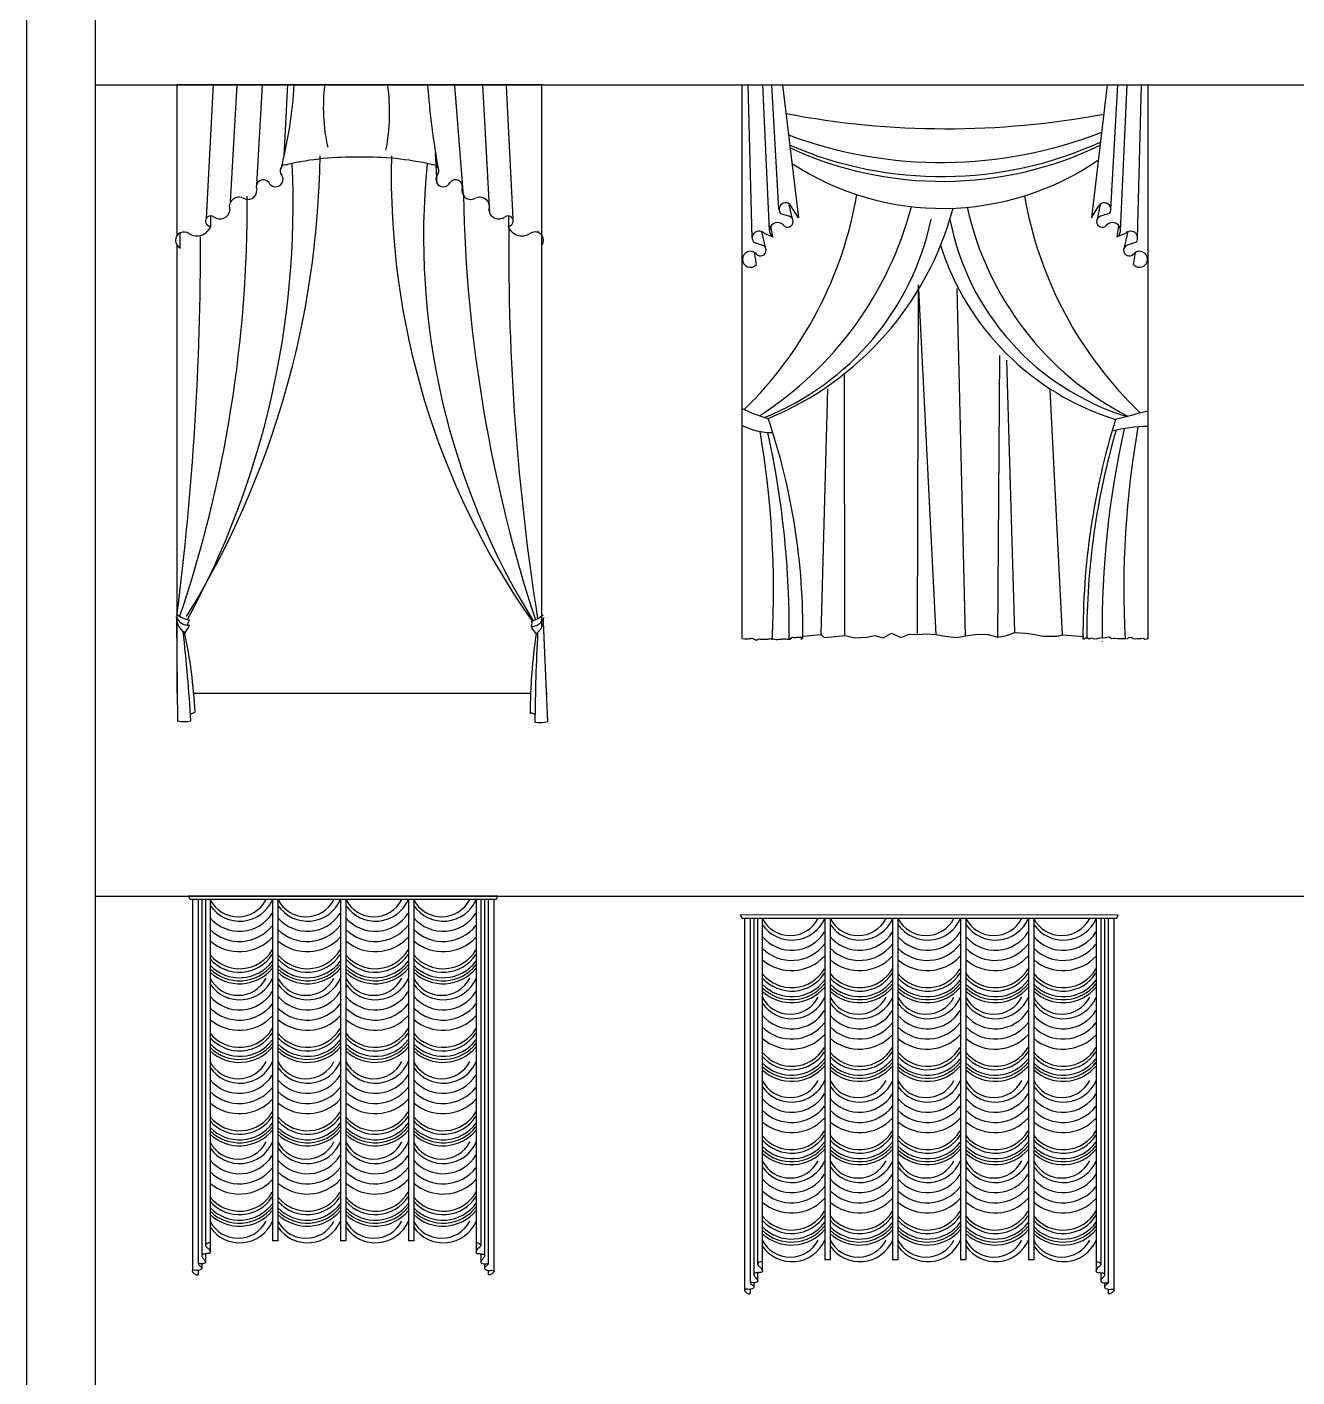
# Model space of a CAD drawing. Header units: inches. Extents: x 3.4 to 45.9, y 7.2 to 32.
# Drawn here: x 3.37 to 9.63, y 13.19 to 19.85 of the extents above; entities that cross this region are included whole.
import ezdxf

# ---------------------------------------------------------------- set-up
doc = ezdxf.new("R2010")
doc.units = ezdxf.units.IN
doc.header["$MEASUREMENT"] = 0
for name, color, linetype in [('02', 2, 'Continuous'), ('1', 1, 'Continuous'), ('4', 4, 'Continuous'), ('kadrbm', 4, 'Continuous')]:
    doc.layers.add(name, color=color, linetype=linetype)

# ---------------------------------------------------------------- blocks, each defined once
blk = doc.blocks.new('kadrbm')
at = {"layer": 'kadrbm', "color": 4}
blk.add_lwpolyline([(0, 0), (0, 24.7972), (21, 24.7972), (21, 0), (0, 0)], close=True, dxfattribs=at)
blk.add_lwpolyline([(20.6631, 0.3257), (20.6631, 24.4603), (0.3369, 24.4603), (0.3369, 0.3257), (20.6631, 0.3257)], dxfattribs=at)

msp = doc.modelspace()

# ---------------------------------------------------------------- linework, layer by layer
at = {"layer": '02'}
for p, q in [((4.1705, 15.5448), (4.162, 15.5622)), ((4.5774, 15.5448), (4.5774, 13.8616)), ((4.6036, 15.5448), (4.6036, 13.8616)), ((4.9121, 15.5448), (4.9121, 13.8616)), ((4.9382, 15.5448), (4.9382, 13.8616)), ((5.2468, 15.5448), (5.2468, 13.8616)), ((5.2729, 15.5448), (5.2729, 13.8616)), ((5.6799, 15.5448), (5.6883, 15.5622)), ((6.8929, 15.4516), (6.8844, 15.469)), ((7.2998, 15.4516), (7.2998, 13.7684)), ((7.326, 15.4516), (7.326, 13.7684)), ((7.6345, 15.4516), (7.6345, 13.7684)), ((7.6606, 15.4516), (7.6606, 13.7684)), ((7.9692, 15.4516), (7.9692, 13.7684)), ((7.9953, 15.4516), (7.9953, 13.7684)), ((8.3038, 15.4516), (8.3038, 13.7684)), ((8.33, 15.4516), (8.33, 13.7684)), ((8.7386, 15.4516), (8.7471, 15.469)), ((4.6036, 13.8616), (4.5774, 13.8616)), ((4.9382, 13.8616), (4.9121, 13.8616)), ((5.2729, 13.8616), (5.2468, 13.8616)), ((7.326, 13.7684), (7.2998, 13.7684)), ((7.6606, 13.7684), (7.6345, 13.7684)), ((7.9953, 13.7684), (7.9692, 13.7684)), ((8.33, 13.7684), (8.3038, 13.7684))]:
    msp.add_line(p, q, dxfattribs=at)
for centre, radius, start, end in [((4.4069, 15.6155), 0.1551, 207.10626, 332.89374), ((4.4152, 15.615), 0.1768, 214.12039, 336.59553), ((4.7416, 15.6155), 0.1551, 207.10626, 332.89374), ((4.7499, 15.615), 0.1768, 214.12039, 336.59553), ((5.0845, 15.615), 0.1768, 214.12039, 336.59553), ((5.0763, 15.6155), 0.1551, 207.10626, 332.89374), ((5.4109, 15.6155), 0.1551, 207.10626, 332.89374), ((5.4192, 15.615), 0.1768, 214.12039, 336.59553), ((4.4141, 15.5784), 0.1902, 220.23793, 328.3044), ((4.7488, 15.5784), 0.1902, 220.23793, 328.3044), ((5.0834, 15.5784), 0.1902, 220.23793, 328.3044), ((5.4181, 15.5784), 0.1902, 220.23793, 328.3044), ((7.1294, 15.5223), 0.1551, 207.10626, 332.89374), ((7.1376, 15.5218), 0.1768, 214.12039, 336.59553), ((7.464, 15.5223), 0.1551, 207.10626, 332.89374), ((7.4723, 15.5218), 0.1768, 214.12039, 336.59553), ((7.7987, 15.5223), 0.1551, 207.10626, 332.89374), ((7.807, 15.5218), 0.1768, 214.12039, 336.59553), ((8.1333, 15.5223), 0.1551, 207.10626, 332.89374), ((8.1416, 15.5218), 0.1768, 214.12039, 336.59553), ((8.468, 15.5223), 0.1551, 207.10626, 332.89374), ((8.4763, 15.5218), 0.1768, 214.12039, 336.59553), ((4.4137, 15.5437), 0.2056, 225.22293, 322.14438), ((4.7483, 15.5437), 0.2056, 225.22293, 322.14438), ((5.083, 15.5437), 0.2056, 225.22293, 322.14438), ((5.4177, 15.5437), 0.2056, 225.22293, 322.14438), ((7.1365, 15.4852), 0.1902, 220.23793, 328.3044), ((7.4712, 15.4852), 0.1902, 220.23793, 328.3044), ((7.8059, 15.4852), 0.1902, 220.23793, 328.3044), ((8.1405, 15.4852), 0.1902, 220.23793, 328.3044), ((8.4752, 15.4852), 0.1902, 220.23793, 328.3044), ((4.4134, 15.5097), 0.2216, 229.29537, 317.20861), ((4.7481, 15.5097), 0.2216, 229.29537, 317.20861), ((5.0827, 15.5097), 0.2216, 229.29537, 317.20861), ((5.4174, 15.5097), 0.2216, 229.29537, 317.20861), ((7.1361, 15.4505), 0.2056, 225.22293, 322.14438), ((7.4708, 15.4505), 0.2056, 225.22293, 322.14438), ((7.8054, 15.4505), 0.2056, 225.22293, 322.14438), ((8.1401, 15.4505), 0.2056, 225.22293, 322.14438), ((8.4747, 15.4505), 0.2056, 225.22293, 322.14438), ((4.4143, 15.3909), 0.1871, 219.01504, 329.76492), ((4.4141, 15.3795), 0.1929, 221.18554, 327.03763), ((4.749, 15.3909), 0.1871, 219.01504, 329.76492), ((4.7488, 15.3795), 0.1929, 221.18554, 327.03763), ((5.0836, 15.3909), 0.1871, 219.01504, 329.76492), ((5.0834, 15.3795), 0.1929, 221.18554, 327.03763), ((5.4183, 15.3909), 0.1871, 219.01504, 329.76492), ((5.4181, 15.3795), 0.1929, 221.18554, 327.03763), ((7.1358, 15.4165), 0.2216, 229.29537, 317.20861), ((7.4705, 15.4165), 0.2216, 229.29537, 317.20861), ((7.8051, 15.4165), 0.2216, 229.29537, 317.20861), ((8.1398, 15.4165), 0.2216, 229.29537, 317.20861), ((8.4745, 15.4165), 0.2216, 229.29537, 317.20861), ((4.4139, 15.3618), 0.2024, 224.2534, 323.23934), ((4.4137, 15.3522), 0.2077, 225.76964, 321.38315), ((4.4136, 15.3427), 0.213, 227.18714, 319.65895), ((4.7485, 15.3618), 0.2024, 224.2534, 323.23934), ((4.7484, 15.3522), 0.2077, 225.76964, 321.38315), ((4.7483, 15.3427), 0.213, 227.18714, 319.65895), ((5.0832, 15.3618), 0.2024, 224.2534, 323.23934), ((5.0831, 15.3522), 0.2077, 225.76964, 321.38315), ((5.083, 15.3427), 0.213, 227.18714, 319.65895), ((5.4178, 15.3618), 0.2024, 224.2534, 323.23934), ((5.4177, 15.3522), 0.2077, 225.76964, 321.38315), ((5.4176, 15.3427), 0.213, 227.18714, 319.65895), ((7.1367, 15.2976), 0.1871, 219.01504, 329.76492), ((7.1365, 15.2863), 0.1929, 221.18554, 327.03763), ((7.4714, 15.2976), 0.1871, 219.01504, 329.76492), ((7.4712, 15.2863), 0.1929, 221.18554, 327.03763), ((7.806, 15.2976), 0.1871, 219.01504, 329.76492), ((7.8058, 15.2863), 0.1929, 221.18554, 327.03763), ((8.1407, 15.2976), 0.1871, 219.01504, 329.76492), ((8.1405, 15.2863), 0.1929, 221.18554, 327.03763), ((8.4754, 15.2976), 0.1871, 219.01504, 329.76492), ((8.4752, 15.2863), 0.1929, 221.18554, 327.03763), ((4.4069, 15.2278), 0.1551, 207.10626, 332.89374), ((4.4152, 15.2274), 0.1768, 214.12039, 336.59553), ((4.7499, 15.2274), 0.1768, 214.12039, 336.59553), ((4.7416, 15.2278), 0.1551, 207.10626, 332.89374), ((5.0845, 15.2274), 0.1768, 214.12039, 336.59553), ((5.0763, 15.2278), 0.1551, 207.10626, 332.89374), ((5.4109, 15.2278), 0.1551, 207.10626, 332.89374), ((5.4192, 15.2274), 0.1768, 214.12039, 336.59553), ((7.1363, 15.2685), 0.2024, 224.2534, 323.23934), ((7.1362, 15.259), 0.2077, 225.76964, 321.38315), ((7.1361, 15.2495), 0.213, 227.18714, 319.65895), ((7.4709, 15.2685), 0.2024, 224.2534, 323.23934), ((7.4708, 15.259), 0.2077, 225.76964, 321.38315), ((7.4707, 15.2495), 0.213, 227.18714, 319.65895), ((7.8056, 15.2685), 0.2024, 224.2534, 323.23934), ((7.8055, 15.259), 0.2077, 225.76964, 321.38315), ((7.8054, 15.2495), 0.213, 227.18714, 319.65895), ((8.1403, 15.2685), 0.2024, 224.2534, 323.23934), ((8.1401, 15.259), 0.2077, 225.76964, 321.38315), ((8.14, 15.2495), 0.213, 227.18714, 319.65895), ((8.4749, 15.2685), 0.2024, 224.2534, 323.23934), ((8.4748, 15.259), 0.2077, 225.76964, 321.38315), ((8.4747, 15.2495), 0.213, 227.18714, 319.65895), ((4.4141, 15.1908), 0.1902, 220.23793, 328.3044), ((4.7488, 15.1908), 0.1902, 220.23793, 328.3044), ((5.0834, 15.1908), 0.1902, 220.23793, 328.3044), ((5.4181, 15.1908), 0.1902, 220.23793, 328.3044), ((7.1376, 15.1341), 0.1768, 214.12039, 336.59553), ((7.1294, 15.1346), 0.1551, 207.10626, 332.89374), ((7.464, 15.1346), 0.1551, 207.10626, 332.89374), ((7.4723, 15.1341), 0.1768, 214.12039, 336.59553), ((7.7987, 15.1346), 0.1551, 207.10626, 332.89374), ((7.807, 15.1341), 0.1768, 214.12039, 336.59553), ((8.1416, 15.1341), 0.1768, 214.12039, 336.59553), ((8.1333, 15.1346), 0.1551, 207.10626, 332.89374), ((8.4763, 15.1341), 0.1768, 214.12039, 336.59553), ((8.468, 15.1346), 0.1551, 207.10626, 332.89374), ((4.4137, 15.1561), 0.2056, 225.22293, 322.14438), ((4.7483, 15.1561), 0.2056, 225.22293, 322.14438), ((5.083, 15.1561), 0.2056, 225.22293, 322.14438), ((5.4177, 15.1561), 0.2056, 225.22293, 322.14438), ((7.1365, 15.0976), 0.1902, 220.23793, 328.3044), ((7.4712, 15.0976), 0.1902, 220.23793, 328.3044), ((7.8059, 15.0976), 0.1902, 220.23793, 328.3044), ((8.1405, 15.0976), 0.1902, 220.23793, 328.3044), ((8.4752, 15.0976), 0.1902, 220.23793, 328.3044), ((4.4134, 15.1221), 0.2216, 229.29537, 317.20861), ((4.7481, 15.1221), 0.2216, 229.29537, 317.20861), ((5.0827, 15.1221), 0.2216, 229.29537, 317.20861), ((5.4174, 15.1221), 0.2216, 229.29537, 317.20861), ((7.1361, 15.0629), 0.2056, 225.22293, 322.14438), ((7.4708, 15.0629), 0.2056, 225.22293, 322.14438), ((7.8054, 15.0629), 0.2056, 225.22293, 322.14438), ((8.1401, 15.0629), 0.2056, 225.22293, 322.14438), ((8.4747, 15.0629), 0.2056, 225.22293, 322.14438), ((4.4143, 15.0032), 0.1871, 219.01504, 329.76492), ((4.4141, 14.9918), 0.1929, 221.18554, 327.03763), ((4.4139, 14.9741), 0.2024, 224.2534, 323.23934), ((4.749, 15.0032), 0.1871, 219.01504, 329.76492), ((4.7488, 14.9918), 0.1929, 221.18554, 327.03763), ((4.7485, 14.9741), 0.2024, 224.2534, 323.23934), ((5.0836, 15.0032), 0.1871, 219.01504, 329.76492), ((5.0834, 14.9918), 0.1929, 221.18554, 327.03763), ((5.0832, 14.9741), 0.2024, 224.2534, 323.23934), ((5.4183, 15.0032), 0.1871, 219.01504, 329.76492), ((5.4181, 14.9918), 0.1929, 221.18554, 327.03763), ((5.4178, 14.9741), 0.2024, 224.2534, 323.23934), ((7.1358, 15.0289), 0.2216, 229.29537, 317.20861), ((7.4705, 15.0289), 0.2216, 229.29537, 317.20861), ((7.8051, 15.0289), 0.2216, 229.29537, 317.20861), ((8.1398, 15.0289), 0.2216, 229.29537, 317.20861), ((8.4745, 15.0289), 0.2216, 229.29537, 317.20861), ((4.4137, 14.9645), 0.2077, 225.76964, 321.38315), ((4.4136, 14.955), 0.213, 227.18714, 319.65895), ((4.7484, 14.9645), 0.2077, 225.76964, 321.38315), ((4.7483, 14.955), 0.213, 227.18714, 319.65895), ((5.0831, 14.9645), 0.2077, 225.76964, 321.38315), ((5.083, 14.955), 0.213, 227.18714, 319.65895), ((5.4177, 14.9645), 0.2077, 225.76964, 321.38315), ((5.4176, 14.955), 0.213, 227.18714, 319.65895), ((7.1367, 14.91), 0.1871, 219.01504, 329.76492), ((7.1365, 14.8986), 0.1929, 221.18554, 327.03763), ((7.4714, 14.91), 0.1871, 219.01504, 329.76492), ((7.4712, 14.8986), 0.1929, 221.18554, 327.03763), ((7.806, 14.91), 0.1871, 219.01504, 329.76492), ((7.8058, 14.8986), 0.1929, 221.18554, 327.03763), ((8.1407, 14.91), 0.1871, 219.01504, 329.76492), ((8.1405, 14.8986), 0.1929, 221.18554, 327.03763), ((8.4754, 14.91), 0.1871, 219.01504, 329.76492), ((8.4752, 14.8986), 0.1929, 221.18554, 327.03763), ((4.4152, 14.8161), 0.1768, 214.12039, 336.59553), ((4.4069, 14.8165), 0.1551, 207.10626, 332.89374), ((4.7499, 14.8161), 0.1768, 214.12039, 336.59553), ((4.7416, 14.8165), 0.1551, 207.10626, 332.89374), ((5.0845, 14.8161), 0.1768, 214.12039, 336.59553), ((5.0763, 14.8165), 0.1551, 207.10626, 332.89374), ((5.4192, 14.8161), 0.1768, 214.12039, 336.59553), ((5.4109, 14.8165), 0.1551, 207.10626, 332.89374), ((7.1363, 14.8809), 0.2024, 224.2534, 323.23934), ((7.1362, 14.8713), 0.2077, 225.76964, 321.38315), ((7.1361, 14.8618), 0.213, 227.18714, 319.65895), ((7.4709, 14.8809), 0.2024, 224.2534, 323.23934), ((7.4708, 14.8713), 0.2077, 225.76964, 321.38315), ((7.4707, 14.8618), 0.213, 227.18714, 319.65895), ((7.8056, 14.8809), 0.2024, 224.2534, 323.23934), ((7.8055, 14.8713), 0.2077, 225.76964, 321.38315), ((7.8054, 14.8618), 0.213, 227.18714, 319.65895), ((8.1403, 14.8809), 0.2024, 224.2534, 323.23934), ((8.1401, 14.8713), 0.2077, 225.76964, 321.38315), ((8.14, 14.8618), 0.213, 227.18714, 319.65895), ((8.4749, 14.8809), 0.2024, 224.2534, 323.23934), ((8.4748, 14.8713), 0.2077, 225.76964, 321.38315), ((8.4747, 14.8618), 0.213, 227.18714, 319.65895), ((4.4141, 14.7795), 0.1902, 220.23793, 328.3044), ((4.7488, 14.7795), 0.1902, 220.23793, 328.3044), ((5.0834, 14.7795), 0.1902, 220.23793, 328.3044), ((5.4181, 14.7795), 0.1902, 220.23793, 328.3044), ((7.1376, 14.7229), 0.1768, 214.12039, 336.59553), ((7.1294, 14.7233), 0.1551, 207.10626, 332.89374), ((7.4723, 14.7229), 0.1768, 214.12039, 336.59553), ((7.464, 14.7233), 0.1551, 207.10626, 332.89374), ((7.807, 14.7229), 0.1768, 214.12039, 336.59553), ((7.7987, 14.7233), 0.1551, 207.10626, 332.89374), ((8.1416, 14.7229), 0.1768, 214.12039, 336.59553), ((8.1333, 14.7233), 0.1551, 207.10626, 332.89374), ((8.4763, 14.7229), 0.1768, 214.12039, 336.59553), ((8.468, 14.7233), 0.1551, 207.10626, 332.89374), ((4.4137, 14.7448), 0.2056, 225.22293, 322.14438), ((4.7483, 14.7448), 0.2056, 225.22293, 322.14438), ((5.083, 14.7448), 0.2056, 225.22293, 322.14438), ((5.4177, 14.7448), 0.2056, 225.22293, 322.14438), ((7.1365, 14.6863), 0.1902, 220.23793, 328.3044), ((7.4712, 14.6863), 0.1902, 220.23793, 328.3044), ((7.8059, 14.6863), 0.1902, 220.23793, 328.3044), ((8.1405, 14.6863), 0.1902, 220.23793, 328.3044), ((8.4752, 14.6863), 0.1902, 220.23793, 328.3044), ((4.4134, 14.7108), 0.2216, 229.29537, 317.20861), ((4.7481, 14.7108), 0.2216, 229.29537, 317.20861), ((5.0827, 14.7108), 0.2216, 229.29537, 317.20861), ((5.4174, 14.7108), 0.2216, 229.29537, 317.20861), ((7.1361, 14.6516), 0.2056, 225.22293, 322.14438), ((7.4708, 14.6516), 0.2056, 225.22293, 322.14438), ((7.8054, 14.6516), 0.2056, 225.22293, 322.14438), ((8.1401, 14.6516), 0.2056, 225.22293, 322.14438), ((8.4747, 14.6516), 0.2056, 225.22293, 322.14438), ((4.4143, 14.5919), 0.1871, 219.01504, 329.76492), ((4.4141, 14.5805), 0.1929, 221.18554, 327.03763), ((4.749, 14.5919), 0.1871, 219.01504, 329.76492), ((4.7488, 14.5805), 0.1929, 221.18554, 327.03763), ((5.0836, 14.5919), 0.1871, 219.01504, 329.76492), ((5.0834, 14.5805), 0.1929, 221.18554, 327.03763), ((5.4183, 14.5919), 0.1871, 219.01504, 329.76492), ((5.4181, 14.5805), 0.1929, 221.18554, 327.03763), ((7.1358, 14.6176), 0.2216, 229.29537, 317.20861), ((7.4705, 14.6176), 0.2216, 229.29537, 317.20861), ((7.8051, 14.6176), 0.2216, 229.29537, 317.20861), ((8.1398, 14.6176), 0.2216, 229.29537, 317.20861), ((8.4745, 14.6176), 0.2216, 229.29537, 317.20861), ((4.4139, 14.5628), 0.2024, 224.2534, 323.23934), ((4.4137, 14.5533), 0.2077, 225.76964, 321.38315), ((4.4136, 14.5438), 0.213, 227.18714, 319.65895), ((4.7485, 14.5628), 0.2024, 224.2534, 323.23934), ((4.7484, 14.5533), 0.2077, 225.76964, 321.38315), ((4.7483, 14.5438), 0.213, 227.18714, 319.65895), ((5.0832, 14.5628), 0.2024, 224.2534, 323.23934), ((5.0831, 14.5533), 0.2077, 225.76964, 321.38315), ((5.083, 14.5438), 0.213, 227.18714, 319.65895), ((5.4178, 14.5628), 0.2024, 224.2534, 323.23934), ((5.4177, 14.5533), 0.2077, 225.76964, 321.38315), ((5.4176, 14.5438), 0.213, 227.18714, 319.65895), ((7.1367, 14.4987), 0.1871, 219.01504, 329.76492), ((7.1365, 14.4873), 0.1929, 221.18554, 327.03763), ((7.4714, 14.4987), 0.1871, 219.01504, 329.76492), ((7.4712, 14.4873), 0.1929, 221.18554, 327.03763), ((7.806, 14.4987), 0.1871, 219.01504, 329.76492), ((7.8058, 14.4873), 0.1929, 221.18554, 327.03763), ((8.1407, 14.4987), 0.1871, 219.01504, 329.76492), ((8.1405, 14.4873), 0.1929, 221.18554, 327.03763), ((8.4754, 14.4987), 0.1871, 219.01504, 329.76492), ((8.4752, 14.4873), 0.1929, 221.18554, 327.03763), ((4.4069, 14.4203), 0.1551, 207.10626, 332.89374), ((4.4152, 14.4198), 0.1768, 214.12039, 336.59553), ((4.7499, 14.4198), 0.1768, 214.12039, 336.59553), ((4.7416, 14.4203), 0.1551, 207.10626, 332.89374), ((5.0845, 14.4198), 0.1768, 214.12039, 336.59553), ((5.0763, 14.4203), 0.1551, 207.10626, 332.89374), ((5.4109, 14.4203), 0.1551, 207.10626, 332.89374), ((5.4192, 14.4198), 0.1768, 214.12039, 336.59553), ((7.1363, 14.4696), 0.2024, 224.2534, 323.23934), ((7.1362, 14.4601), 0.2077, 225.76964, 321.38315), ((7.1361, 14.4506), 0.213, 227.18714, 319.65895), ((7.4709, 14.4696), 0.2024, 224.2534, 323.23934), ((7.4708, 14.4601), 0.2077, 225.76964, 321.38315), ((7.4707, 14.4506), 0.213, 227.18714, 319.65895), ((7.8056, 14.4696), 0.2024, 224.2534, 323.23934), ((7.8055, 14.4601), 0.2077, 225.76964, 321.38315), ((7.8054, 14.4506), 0.213, 227.18714, 319.65895), ((8.1403, 14.4696), 0.2024, 224.2534, 323.23934), ((8.1401, 14.4601), 0.2077, 225.76964, 321.38315), ((8.14, 14.4506), 0.213, 227.18714, 319.65895), ((8.4749, 14.4696), 0.2024, 224.2534, 323.23934), ((8.4748, 14.4601), 0.2077, 225.76964, 321.38315), ((8.4747, 14.4506), 0.213, 227.18714, 319.65895), ((4.4141, 14.3832), 0.1902, 220.23793, 328.3044), ((4.7488, 14.3832), 0.1902, 220.23793, 328.3044), ((5.0834, 14.3832), 0.1902, 220.23793, 328.3044), ((5.4181, 14.3832), 0.1902, 220.23793, 329.1444), ((7.1376, 14.3266), 0.1768, 214.12039, 336.59553), ((7.1294, 14.3271), 0.1551, 207.10626, 332.89374), ((7.464, 14.3271), 0.1551, 207.10626, 332.89374), ((7.4723, 14.3266), 0.1768, 214.12039, 336.59553), ((7.7987, 14.3271), 0.1551, 207.10626, 332.89374), ((7.807, 14.3266), 0.1768, 214.12039, 336.59553), ((8.1416, 14.3266), 0.1768, 214.12039, 336.59553), ((8.1333, 14.3271), 0.1551, 207.10626, 332.89374), ((8.4763, 14.3266), 0.1768, 214.12039, 336.59553), ((8.468, 14.3271), 0.1551, 207.10626, 332.89374), ((4.4137, 14.3485), 0.2056, 225.22293, 322.14438), ((4.7483, 14.3485), 0.2056, 225.22293, 322.14438), ((5.083, 14.3485), 0.2056, 225.22293, 322.14438), ((5.4177, 14.3485), 0.2056, 225.22293, 322.14438), ((7.1365, 14.29), 0.1902, 220.23793, 328.3044), ((7.4712, 14.29), 0.1902, 220.23793, 328.3044), ((7.8059, 14.29), 0.1902, 220.23793, 328.3044), ((8.1405, 14.29), 0.1902, 220.23793, 328.3044), ((8.4752, 14.29), 0.1902, 220.23793, 329.1444), ((4.4134, 14.3145), 0.2216, 229.29537, 317.20861), ((4.7481, 14.3145), 0.2216, 229.29537, 317.20861), ((5.0827, 14.3145), 0.2216, 229.29537, 317.20861), ((5.4174, 14.3145), 0.2216, 229.29537, 317.20861), ((7.1361, 14.2553), 0.2056, 225.22293, 322.14438), ((7.4708, 14.2553), 0.2056, 225.22293, 322.14438), ((7.8054, 14.2553), 0.2056, 225.22293, 322.14438), ((8.1401, 14.2553), 0.2056, 225.22293, 322.14438), ((8.4747, 14.2553), 0.2056, 225.22293, 322.14438), ((4.4143, 14.1956), 0.1871, 219.01504, 329.76492), ((4.4141, 14.1842), 0.1929, 221.18554, 327.03763), ((4.4139, 14.1665), 0.2024, 224.2534, 323.23934), ((4.749, 14.1956), 0.1871, 219.01504, 329.76492), ((4.7488, 14.1842), 0.1929, 221.18554, 327.03763), ((4.7485, 14.1665), 0.2024, 224.2534, 323.23934), ((5.0836, 14.1956), 0.1871, 219.01504, 329.76492), ((5.0834, 14.1842), 0.1929, 221.18554, 327.03763), ((5.0832, 14.1665), 0.2024, 224.2534, 323.23934), ((5.4183, 14.1956), 0.1871, 219.01504, 330.65724), ((5.4181, 14.1842), 0.1929, 221.18554, 327.83651), ((5.4178, 14.1665), 0.2024, 224.2534, 323.92988), ((7.1358, 14.2213), 0.2216, 229.29537, 317.20861), ((7.4705, 14.2213), 0.2216, 229.29537, 317.20861), ((7.8051, 14.2213), 0.2216, 229.29537, 317.20861), ((8.1398, 14.2213), 0.2216, 229.29537, 317.20861), ((8.4745, 14.2213), 0.2216, 229.29537, 317.20861), ((4.4137, 14.157), 0.2077, 225.76964, 321.38315), ((4.4136, 14.1475), 0.213, 227.18714, 319.65895), ((4.7484, 14.157), 0.2077, 225.76964, 321.38315), ((4.7483, 14.1475), 0.213, 227.18714, 319.65895), ((5.0831, 14.157), 0.2077, 225.76964, 321.38315), ((5.083, 14.1475), 0.213, 227.18714, 319.65895), ((5.4177, 14.157), 0.2077, 225.76964, 322.02785), ((5.4176, 14.1475), 0.213, 227.18714, 320.26444), ((7.1367, 14.1024), 0.1871, 219.01504, 329.76492), ((7.1365, 14.091), 0.1929, 221.18554, 327.03763), ((7.4714, 14.1024), 0.1871, 219.01504, 329.76492), ((7.4712, 14.091), 0.1929, 221.18554, 327.03763), ((7.806, 14.1024), 0.1871, 219.01504, 329.76492), ((7.8058, 14.091), 0.1929, 221.18554, 327.03763), ((8.1407, 14.1024), 0.1871, 219.01504, 329.76492), ((8.1405, 14.091), 0.1929, 221.18554, 327.03763), ((8.4754, 14.1024), 0.1871, 219.01504, 330.65724), ((8.4752, 14.091), 0.1929, 221.18554, 327.83651), ((4.4069, 14.0298), 0.1551, 207.10626, 332.89374), ((4.4152, 14.0294), 0.1768, 214.12039, 336.59553), ((4.7499, 14.0294), 0.1768, 214.12039, 336.59553), ((4.7416, 14.0298), 0.1551, 207.10626, 332.89374), ((5.0845, 14.0294), 0.1768, 214.12039, 336.59553), ((5.0763, 14.0298), 0.1551, 207.10626, 332.89374), ((5.4109, 14.0298), 0.1551, 207.10626, 332.89374), ((5.4192, 14.0294), 0.1768, 214.12039, 336.59553), ((7.1363, 14.0733), 0.2024, 224.2534, 323.23934), ((7.1362, 14.0638), 0.2077, 225.76964, 321.38315), ((7.1361, 14.0543), 0.213, 227.18714, 319.65895), ((7.4709, 14.0733), 0.2024, 224.2534, 323.23934), ((7.4708, 14.0638), 0.2077, 225.76964, 321.38315), ((7.4707, 14.0543), 0.213, 227.18714, 319.65895), ((7.8056, 14.0733), 0.2024, 224.2534, 323.23934), ((7.8055, 14.0638), 0.2077, 225.76964, 321.38315), ((7.8054, 14.0543), 0.213, 227.18714, 319.65895), ((8.1403, 14.0733), 0.2024, 224.2534, 323.23934), ((8.1401, 14.0638), 0.2077, 225.76964, 321.38315), ((8.14, 14.0543), 0.213, 227.18714, 319.65895), ((8.4749, 14.0733), 0.2024, 224.2534, 323.92988), ((8.4748, 14.0638), 0.2077, 225.76964, 322.02785), ((8.4747, 14.0543), 0.213, 227.18714, 320.26444), ((7.1376, 13.9362), 0.1768, 214.12039, 336.59553), ((7.1294, 13.9366), 0.1551, 207.10626, 332.89374), ((7.464, 13.9366), 0.1551, 207.10626, 332.89374), ((7.4723, 13.9362), 0.1768, 214.12039, 336.59553), ((7.7987, 13.9366), 0.1551, 207.10626, 332.89374), ((7.807, 13.9362), 0.1768, 214.12039, 336.59553), ((8.1416, 13.9362), 0.1768, 214.12039, 336.59553), ((8.1333, 13.9366), 0.1551, 207.10626, 332.89374), ((8.468, 13.9366), 0.1551, 207.10626, 332.89374), ((8.4763, 13.9362), 0.1768, 214.12039, 336.59553)]:
    msp.add_arc(centre, radius, start, end, dxfattribs=at)
at = {"layer": '1'}
for p, q in [((4.1053, 19.5622), (4.1053, 18.8188)), ((5.9053, 19.5622), (4.1053, 19.5622)), ((4.2509, 18.9037), (4.2854, 19.5647)), ((4.37, 18.9843), (4.4018, 19.5617)), ((4.5, 19.0696), (4.5272, 19.5617)), ((4.6336, 19.2079), (4.6526, 19.5647)), ((5.5179, 19.0168), (5.4765, 19.5587)), ((5.6479, 18.9286), (5.6138, 19.5617)), ((5.7634, 18.9037), (5.7302, 19.5557)), ((5.9053, 16.8879), (5.9053, 19.5622)), ((6.8922, 19.5622), (8.8922, 19.5622)), ((6.8922, 16.8321), (6.8922, 19.5622)), ((6.9418, 18.806), (6.9227, 19.5622)), ((7.0269, 18.8436), (6.9941, 19.5619)), ((7.074, 18.9483), (7.0393, 19.5622)), ((7.0914, 19.5622), (7.1695, 18.9062)), ((8.6929, 19.5622), (8.6148, 18.9062)), ((8.7103, 18.9483), (8.745, 19.5622)), ((8.7575, 18.8436), (8.7902, 19.5619)), ((8.8425, 18.806), (8.8616, 19.5622)), ((8.8922, 19.5622), (8.8922, 16.8342)), ((5.3894, 19.074), (5.3807, 19.226)), ((7.1403, 18.9015), (7.1243, 18.971)), ((8.644, 18.9015), (8.66, 18.971)), ((4.2726, 18.8645), (4.2726, 18.9158)), ((5.7417, 18.8565), (5.7417, 18.9145)), ((7.0811, 18.9283), (7.1253, 18.9136)), ((7.1695, 18.9062), (7.1327, 18.9652)), ((8.6148, 18.9062), (8.6516, 18.9652)), ((8.7032, 18.9283), (8.659, 18.9136)), ((5.8861, 18.8339), (5.8861, 18.8424)), ((7.0071, 18.7597), (6.9891, 18.838)), ((7.0436, 18.8116), (7.0346, 18.8675)), ((8.7407, 18.8116), (8.7498, 18.8675)), ((8.7772, 18.7597), (8.7952, 18.838)), ((4.1053, 18.7717), (4.1053, 16.5622)), ((4.121, 18.7581), (4.121, 18.8324)), ((6.9479, 18.7865), (6.9921, 18.7718)), ((8.8365, 18.7865), (8.7922, 18.7718)), ((6.9626, 18.676), (6.953, 18.7356)), ((8.8217, 18.676), (8.8313, 18.7356)), ((7.7562, 16.8516), (7.7621, 18.5755)), ((7.7621, 18.555), (7.8474, 16.8516)), ((7.9507, 18.5578), (7.9913, 16.8455)), ((8.1535, 16.8394), (8.1628, 18.2281)), ((8.2366, 16.8617), (8.1981, 18.2046)), ((7.3994, 16.8475), (7.3968, 18.1398)), ((7.2818, 16.8516), (7.3143, 18.0633)), ((8.4718, 16.8496), (8.4103, 18.0574)), ((4.1106, 16.4231), (4.1053, 16.9154)), ((4.1668, 16.9244), (4.1541, 16.8981)), ((5.8564, 16.9178), (5.8526, 16.8908)), ((5.9342, 16.4204), (5.913, 16.9122)), ((7.1914, 16.8436), (7.2818, 16.8516)), ((7.2818, 16.8516), (7.2981, 16.8354)), ((7.296, 16.8374), (7.3508, 16.8415)), ((7.3508, 16.8415), (7.3994, 16.8475)), ((7.3994, 16.8475), (7.4481, 16.8354)), ((7.5069, 16.8394), (7.5474, 16.8475)), ((7.5474, 16.8475), (7.5879, 16.8354)), ((7.5879, 16.8354), (7.6285, 16.8577)), ((7.6285, 16.8577), (7.6751, 16.8374)), ((7.6751, 16.8374), (7.7157, 16.8536)), ((7.7157, 16.8536), (7.7562, 16.8516)), ((7.7562, 16.8516), (7.8008, 16.8556)), ((7.8008, 16.8556), (7.8474, 16.8516)), ((7.8474, 16.8516), (7.892, 16.8435)), ((7.892, 16.8435), (7.9508, 16.8374)), ((7.9508, 16.8374), (7.9913, 16.8455)), ((7.9913, 16.8455), (8.0562, 16.8536)), ((8.0562, 16.8536), (8.1049, 16.8516)), ((8.1049, 16.8516), (8.1535, 16.8394)), ((8.1535, 16.8394), (8.1961, 16.8475)), ((8.1961, 16.8475), (8.2366, 16.8617)), ((8.2366, 16.8617), (8.2893, 16.8577)), ((8.2893, 16.8577), (8.336, 16.8516)), ((8.336, 16.8516), (8.3765, 16.8435)), ((8.3765, 16.8435), (8.4472, 16.8438)), ((8.4472, 16.8438), (8.4718, 16.8496)), ((8.4718, 16.8496), (8.5766, 16.8425)), ((6.8922, 16.8321), (6.9055, 16.8306)), ((6.9055, 16.8306), (6.9237, 16.8306)), ((6.9237, 16.8306), (6.9293, 16.8319)), ((6.9293, 16.8319), (6.9349, 16.8325)), ((6.9349, 16.8325), (6.9406, 16.8337)), ((6.9406, 16.8337), (6.9462, 16.8325)), ((6.9462, 16.8325), (6.9518, 16.8294)), ((6.9518, 16.8294), (6.9575, 16.8256)), ((6.9575, 16.8256), (6.9631, 16.8244)), ((6.9631, 16.8244), (6.9693, 16.8287)), ((6.9693, 16.8287), (6.9756, 16.83)), ((6.9756, 16.83), (6.9812, 16.8294)), ((6.9812, 16.8294), (6.9875, 16.8287)), ((6.9875, 16.8287), (6.9931, 16.8281)), ((6.9931, 16.8281), (7.0132, 16.8281)), ((7.0132, 16.8281), (7.0219, 16.8294)), ((7.0219, 16.8294), (7.0275, 16.8306)), ((7.0275, 16.8306), (7.0338, 16.8319)), ((7.0338, 16.8319), (7.0401, 16.8319)), ((7.0401, 16.8319), (7.0457, 16.8306)), ((7.0457, 16.8306), (7.052, 16.8281)), ((7.052, 16.8281), (7.0582, 16.8275)), ((7.0582, 16.8275), (7.067, 16.8275)), ((7.067, 16.8275), (7.077, 16.8281)), ((7.077, 16.8281), (7.0857, 16.8294)), ((7.0857, 16.8294), (7.0914, 16.83)), ((7.0914, 16.83), (7.097, 16.8312)), ((7.097, 16.8312), (7.1058, 16.8312)), ((7.1058, 16.8312), (7.1139, 16.8294)), ((7.1139, 16.8294), (7.1227, 16.8281)), ((7.1227, 16.8281), (7.1283, 16.8294)), ((7.1283, 16.8294), (7.1371, 16.8375)), ((7.1371, 16.8375), (7.1427, 16.8387)), ((7.1427, 16.8387), (7.1483, 16.8362)), ((7.1483, 16.8362), (7.1546, 16.8356)), ((7.1546, 16.8356), (7.1602, 16.8387)), ((7.1602, 16.8387), (7.1658, 16.8381)), ((7.1658, 16.8381), (7.1721, 16.8381)), ((7.1721, 16.8381), (7.1784, 16.8387)), ((7.1784, 16.8387), (7.1871, 16.8387)), ((7.1827, 16.8281), (7.1821, 16.8269)), ((7.1912, 16.8337), (7.1827, 16.8281)), ((7.1871, 16.8387), (7.1884, 16.8331)), ((7.4481, 16.8354), (7.5069, 16.8394)), ((8.5853, 16.8336), (8.5762, 16.827)), ((8.5944, 16.8336), (8.5853, 16.8336)), ((8.6035, 16.8295), (8.5944, 16.8336)), ((8.6126, 16.8345), (8.6035, 16.8295)), ((8.6242, 16.8312), (8.6126, 16.8345)), ((8.6366, 16.8287), (8.6242, 16.8312)), ((8.6465, 16.8328), (8.6366, 16.8287)), ((8.6565, 16.8336), (8.6465, 16.8328)), ((8.6664, 16.8353), (8.6565, 16.8336)), ((8.6763, 16.8336), (8.6664, 16.8353)), ((8.6854, 16.8353), (8.6763, 16.8336)), ((8.6954, 16.8378), (8.6854, 16.8353)), ((8.7045, 16.837), (8.6954, 16.8378)), ((8.7136, 16.8312), (8.7045, 16.837)), ((8.7227, 16.832), (8.7136, 16.8312)), ((8.7318, 16.832), (8.7227, 16.832)), ((8.7426, 16.8312), (8.7318, 16.832)), ((8.7517, 16.8303), (8.7426, 16.8312)), ((8.7848, 16.8303), (8.7517, 16.8303)), ((8.7889, 16.8303), (8.8013, 16.837)), ((8.8013, 16.837), (8.8113, 16.8394)), ((8.8113, 16.8394), (8.8204, 16.8328)), ((8.8204, 16.8328), (8.8303, 16.8303)), ((8.8303, 16.8303), (8.8394, 16.832)), ((8.8394, 16.832), (8.851, 16.8328)), ((8.851, 16.8328), (8.8601, 16.8328)), ((8.8601, 16.8328), (8.8692, 16.8336)), ((8.8692, 16.8336), (8.8783, 16.8295)), ((8.8783, 16.8295), (8.8858, 16.8309)), ((8.8874, 16.8312), (8.8966, 16.8361)), ((4.1053, 16.5622), (4.1091, 16.5622)), ((4.1886, 16.5622), (5.8491, 16.5622)), ((5.932, 16.5595), (5.9282, 16.5593)), ((5.8469, 16.4683), (5.8737, 16.4568))]:
    msp.add_line(p, q, dxfattribs=at)
for points in [[(7.0022, 18.8286), (7.0401, 18.8142)], [(8.7821, 18.8286), (8.7443, 18.8142)]]:
    msp.add_lwpolyline(points, dxfattribs=at)
for centre, radius, start, end in [((2.5683, 19.6827), 2.1191, 345.41202, 356.78171), ((5.6908, 19.4493), 0.8635, 172.52186, 193.0411), ((4.1541, 19.428), 1, 349.13507, 7.68001), ((9.369, 19.8661), 4.0393, 184.29303, 190.3305), ((7.8989, 23.5456), 4.2, 259.14924, 280.65881), ((7.8746, 21.3381), 2.1592, 249.56992, 291.47655), ((7.8763, 20.9988), 1.889, 246.62467, 294.48667), ((7.8802, 20.8743), 1.7882, 245.13711, 295.75812), ((0.3642, 19.2694), 4.4475, 328.42581, 359.2507), ((0.3942, 18.9714), 4.2842, 331.4662, 2.69728), ((4.9818, 17.6731), 1.5328, 89.12101, 102.499), ((5.0288, 17.6731), 1.5328, 77.501, 90.87899), ((8.9806, 19.1133), 3.8185, 178.53115, 215.09855), ((8.9085, 18.8137), 3.5872, 174.2522, 211.87111), ((7.8805, 20.3063), 1.3535, 236.70957, 304.58749), ((4.5919, 19.0961), 0.0367, 203.87748, 34.57958), ((4.6442, 19.138), 0.0305, 78.6154, 223.72274), ((5.3664, 19.138), 0.0305, 316.27726, 101.3846), ((5.4187, 19.0961), 0.0367, 145.42042, 336.12252), ((4.4559, 19.0407), 0.0439, 235.11238, 2.95637), ((4.5316, 19.059), 0.0347, 39.6945, 202.92066), ((4.5685, 19.0812), 0, 88.8873, 180), ((5.442, 19.0812), 0, 0, 91.1127), ((5.4789, 19.059), 0.0347, 337.07934, 140.3055), ((5.5547, 19.0407), 0.0439, 177.04363, 304.88762), ((-1.9153, 18.9688), 6.3673, 341.43301, 0.39274), ((4.411, 18.9607), 0.0472, 68.6281, 201.32432), ((12.71, 19.1604), 7.1936, 181.14339, 198.11238), ((5.5996, 18.9607), 0.0472, 338.67568, 111.3719), ((5.5414, 19.3499), 1.9447, 314.44144, 350.24573), ((7.1058, 18.9483), 0.0318, 32.02678, 219.00356), ((10.1994, 19.3499), 1.9447, 189.93676, 226.32167), ((8.6786, 18.9483), 0.0318, 320.99644, 147.97322), ((4.2724, 18.8902), 0.0256, 53.97553, 270.45701), ((4.3181, 18.9495), 0.0493, 231.60306, 353.06454), ((5.6925, 18.9495), 0.0493, 186.93546, 308.39694), ((5.7382, 18.8902), 0.0256, 269.54299, 126.02447), ((6.0293, 19.4074), 1.7551, 302.69937, 345.28366), ((6.4267, 19.3589), 1.5597, 292.37928, 344.9463), ((7.1166, 18.8875), 0.0275, 220.99665, 71.57932), ((9.498, 19.2884), 1.5319, 192.44666, 242.6529), ((8.6677, 18.8875), 0.0275, 108.42068, 319.00335), ((4.2029, 18.8923), 0.0751, 240.72192, 338.26626), ((5.8077, 18.8923), 0.0751, 201.73374, 299.27808), ((17.6108, 18.7613), 11.8694, 179.54018, 188.87848), ((6.9763, 18.806), 0.0344, 41.04944, 214.45814), ((6.4995, 19.1788), 1.3539, 291.8218, 348.12226), ((7.066, 18.8439), 0.0393, 40.53533, 235.30546), ((9.1635, 19.1402), 1.2699, 190.89535, 252.87845), ((8.7184, 18.8439), 0.0393, 304.69454, 139.46467), ((8.8081, 18.806), 0.0344, 325.54186, 138.95056), ((4.1394, 18.7952), 0.0414, 49.75845, 245.94865), ((-10.4348, 18.793), 14.657, 352.75703, 0.081), ((5.8712, 18.7952), 0.0414, 325.4049, 130.24155), ((6.9834, 18.7457), 0.0275, 220.99665, 71.57932), ((9.1249, 19.1681), 1.3158, 197.56642, 252.66955), ((8.8009, 18.7457), 0.0275, 108.42068, 319.00335), ((6.933, 18.7018), 0.0393, 40.99665, 319.00335), ((8.8514, 18.7018), 0.0393, 220.99665, 139.00335), ((7.2247, 18.6285), 0.7405, 243.31549, 253.99225), ((3.9792, 16.8822), 3.2124, 359.13492, 18.78464), ((12.2128, 16.8436), 3.6402, 162.93252, 180.23554), ((13.5217, -0.6515), 19.1712, 103.97403, 104.46496), ((7.0422, 18.1788), 0.3317, 243.10751, 270.18422), ((2.4251, 17.0757), 4.6217, 356.9018, 9.67991), ((2.5736, 16.8768), 4.5508, 359.38676, 12.32142), ((12.2317, 16.8436), 3.6402, 163.80249, 180.17037), ((13.2177, 16.8768), 4.5508, 167.43926, 180.55404), ((8.9272, 16.9442), 0.9346, 92.14902, 103.07243), ((13.3959, 17.0757), 4.6217, 170.0401, 183.06407), ((4.1641, 16.9651), 0.0679, 200.88131, 273.56296), ((4.1818, 16.9305), 0.078, 177.53314, 243.7662), ((4.1966, 17.0637), 0.1441, 230.63999, 257.74748), ((5.8515, 16.9587), 0.0679, 269.53592, 342.21758), ((5.8137, 17.0554), 0.1441, 285.35141, 312.4589), ((5.8358, 16.9232), 0.078, 299.33268, 5.56575), ((-6.8852, 15.7044), 11.0832, 3.72997, 6.02329), ((4.0967, 16.9189), 0.0732, 308.22878, 345.37059), ((1.705, 16.3436), 2.4931, 2.87499, 12.01392), ((8.3406, 16.4711), 2.4931, 171.08497, 180.22389), ((5.9213, 16.9162), 0.0732, 197.7283, 234.8701), ((16.9529, 16.2971), 11.0832, 177.0756, 179.36892), ((13.2177, 16.8768), 4.5508, 180.7203, 180.75577), ((4.1699, 16.5), 0.0384, 273.2798, 310.91302), ((4.1425, 16.6194), 0.1967, 260.65462, 279.34538), ((5.8917, 16.6147), 0.1967, 263.7535, 282.44427)]:
    msp.add_arc(centre, radius, start, end, dxfattribs=at)
at = {"layer": '4'}
for p, q in [((3.7032, 19.5622), (24.0294, 19.5622)), ((3.7032, 15.5622), (24.0294, 15.5622)), ((5.6881, 15.5618), (4.162, 15.5621)), ((5.6799, 15.5448), (4.1705, 15.5448)), ((4.1817, 15.5448), (4.1817, 13.7147)), ((4.2102, 15.5448), (4.2102, 13.7467)), ((4.2282, 15.5448), (4.2282, 13.7865)), ((4.246, 15.5448), (4.246, 13.8393)), ((4.2689, 15.5448), (4.2689, 13.8031)), ((5.5814, 15.5448), (5.5814, 13.8031)), ((5.6043, 15.5448), (5.6043, 13.8393)), ((5.6222, 15.5448), (5.6222, 13.7865)), ((5.6401, 15.5448), (5.6401, 13.7467)), ((5.6686, 15.5448), (5.6686, 13.7147)), ((8.7469, 15.4686), (6.8845, 15.4689)), ((8.7386, 15.4516), (6.8929, 15.4516)), ((6.9041, 15.4516), (6.9041, 13.6215)), ((6.9327, 15.4516), (6.9327, 13.6535)), ((6.9506, 15.4516), (6.9506, 13.6933)), ((6.9684, 15.4516), (6.9684, 13.7461)), ((6.9913, 15.4516), (6.9913, 13.7099)), ((8.6385, 15.4516), (8.6385, 13.7099)), ((8.6614, 15.4516), (8.6614, 13.7461)), ((8.6792, 15.4516), (8.6792, 13.6933)), ((8.6971, 15.4516), (8.6971, 13.6535)), ((8.7257, 15.4516), (8.7257, 13.6215)), ((4.246, 13.7975), (4.246, 13.7554)), ((5.6043, 13.7975), (5.6043, 13.7554)), ((4.2102, 13.7163), (4.2102, 13.6953)), ((4.2282, 13.7491), (4.2282, 13.7253)), ((5.6222, 13.7491), (5.6222, 13.7253)), ((5.6401, 13.7163), (5.6401, 13.6953)), ((6.9506, 13.6559), (6.9506, 13.6321)), ((6.9684, 13.7043), (6.9684, 13.6622)), ((8.6614, 13.7043), (8.6614, 13.6622)), ((8.6792, 13.6559), (8.6792, 13.6321)), ((6.9327, 13.6231), (6.9327, 13.6021)), ((8.6971, 13.6231), (8.6971, 13.6021))]:
    msp.add_line(p, q, dxfattribs=at)
for points in [[(4.2689, 13.8524), (4.2639, 13.8525), (4.2561, 13.8518), (4.2408, 13.8407), (4.2534, 13.8282), (4.2635, 13.8229), (4.2667, 13.8155), (4.2723, 13.8083), (4.2657, 13.7961), (4.2541, 13.801), (4.2431, 13.7955), (4.2286, 13.8), (4.2273, 13.785), (4.2323, 13.7779), (4.2379, 13.7734), (4.2425, 13.7666), (4.2491, 13.7591), (4.2396, 13.7469), (4.225, 13.7497), (4.1987, 13.7501), (4.2425, 13.7277), (4.2063, 13.7124), (4.1935, 13.7186), (4.1739, 13.7131), (4.1935, 13.6962), (4.2053, 13.6935), (4.2089, 13.6946), (4.2102, 13.6953)], [(5.5814, 13.8524), (5.5864, 13.8525), (5.5942, 13.8518), (5.6095, 13.8407), (5.5969, 13.8282), (5.5869, 13.8229), (5.5836, 13.8155), (5.5781, 13.8083), (5.5847, 13.7961), (5.5962, 13.801), (5.6072, 13.7955), (5.6217, 13.8), (5.6231, 13.785), (5.618, 13.7779), (5.6125, 13.7734), (5.6078, 13.7666), (5.6012, 13.7591), (5.6107, 13.7469), (5.6253, 13.7497), (5.6516, 13.7501), (5.6078, 13.7277), (5.6441, 13.7124), (5.6568, 13.7186), (5.6765, 13.7131), (5.6568, 13.6962), (5.645, 13.6935), (5.6415, 13.6946), (5.6401, 13.6953)], [(6.9913, 13.7592), (6.9863, 13.7593), (6.9785, 13.7586), (6.9632, 13.7475), (6.9758, 13.735), (6.9859, 13.7297), (6.9891, 13.7223), (6.9947, 13.7151), (6.9881, 13.7029), (6.9765, 13.7078), (6.9655, 13.7023), (6.951, 13.7068), (6.9497, 13.6918), (6.9548, 13.6847), (6.9603, 13.6802), (6.9649, 13.6734), (6.9715, 13.6659), (6.962, 13.6537), (6.9474, 13.6565), (6.9211, 13.6569), (6.9649, 13.6345), (6.9287, 13.6192), (6.9159, 13.6254), (6.8963, 13.6199), (6.9159, 13.603), (6.9277, 13.6003), (6.9313, 13.6014), (6.9327, 13.6021)], [(8.6385, 13.7592), (8.6435, 13.7593), (8.6513, 13.7586), (8.6666, 13.7475), (8.654, 13.735), (8.6439, 13.7297), (8.6407, 13.7223), (8.6351, 13.7151), (8.6417, 13.7029), (8.6533, 13.7078), (8.6643, 13.7023), (8.6788, 13.7068), (8.6801, 13.6918), (8.675, 13.6847), (8.6695, 13.6802), (8.6649, 13.6734), (8.6583, 13.6659), (8.6678, 13.6537), (8.6824, 13.6565), (8.7087, 13.6569), (8.6649, 13.6345), (8.7011, 13.6192), (8.7139, 13.6254), (8.7335, 13.6199), (8.7139, 13.603), (8.7021, 13.6003), (8.6985, 13.6014), (8.6971, 13.6021)]]:
    msp.add_open_spline(points, degree=3, knots=[4.199139, 4.199139, 4.199139, 4.199139, 18.434062, 27.403118, 44.324913, 51.330354, 61.430395, 67.693846, 77.08881, 92.568986, 97.000858, 114.050656, 123.952057, 132.118972, 140.043322, 145.093687, 156.382869, 160.811093, 182.019895, 191.83069, 218.770346, 234.744678, 258.57114, 263.002608, 288.831968, 295.977897, 300.617137, 300.617137, 300.617137, 300.617137], dxfattribs=at)

# ---------------------------------------------------------------- block references
at = {"layer": 'kadrbm'}
msp.add_blockref('kadrbm', (3.3663, 7.2365), dxfattribs=at)

doc.saveas('drawing.dxf')
